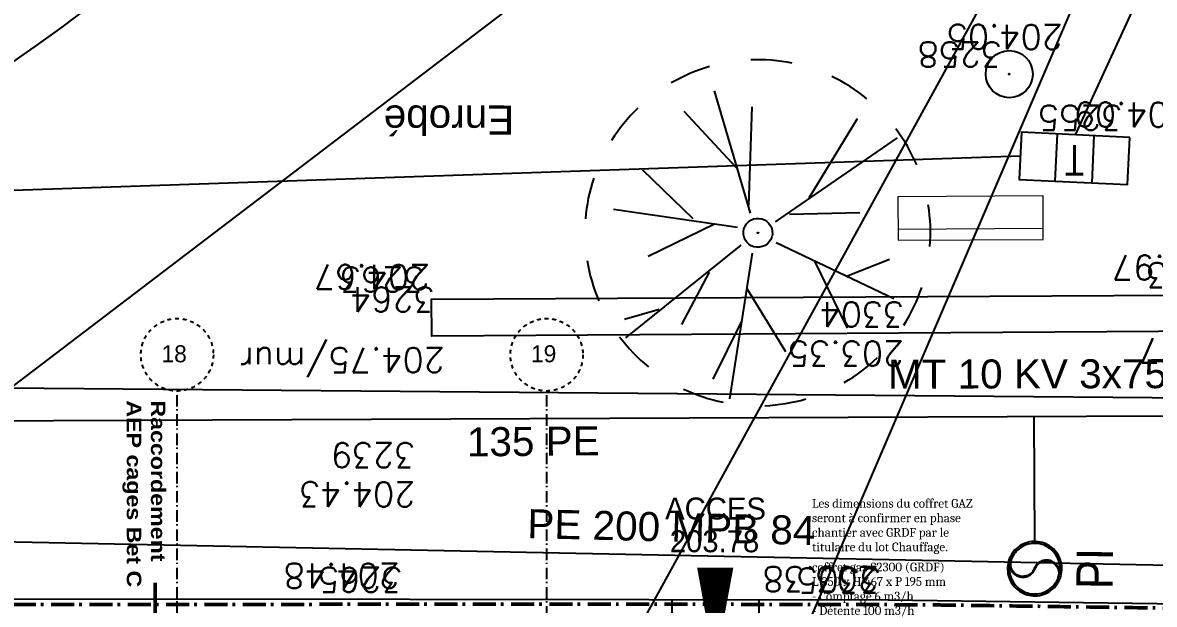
# Model space of a CAD drawing. Extents: x -594 to 29166, y -5797 to 14313.
# Drawn here: x 11227 to 12789, y 5526 to 6328 of the extents above; entities that cross this region are included whole.
import ezdxf
from ezdxf.enums import TextEntityAlignment as Align
from ezdxf.lldxf.tags import DXFTag

# ---------------------------------------------------------------- set-up
doc = ezdxf.new("R2010")
doc.units = 0
for name, pattern in [('prlm_ef', [0.165, 0.1, -0.065]), ('Style de ligne -15', [2.08328, 1.25, -0.41656, 0.13886, -0.27786]), ('Style de ligne -6', [1.04164, 0.625, -0.20828, 0.06943, -0.13893]), ('VW-01', [0.41656, 0.20828, -0.20828])]:
    doc.linetypes.add(name, pattern=pattern)
doc.layers.get('0').update_dxf_attribs({"color": 252})
for name, color, linetype in [('A SITE', 252, 'Continuous'), ('AEP_SSL', 252, 'Continuous'), ('B Général', 252, 'Continuous'), ('CAB_SSL', 252, 'Continuous'), ('EDF_SSL', 252, 'Texte-Electricite'), ('Fond topo - AFF', 252, 'Continuous'), ('Fond topo - CLO_MUR', 252, 'Continuous'), ('Fond topo - PTT', 252, 'Continuous'), ('Fond topo - PTT_TXT', 252, 'Continuous'), ('Fond topo - VEG', 252, 'Continuous'), ('Fond topo - VOI_TXT', 252, 'Continuous'), ('Fond topo - Z_500', 252, 'Continuous'), ('GAZ_SSL', 252, 'Texte-GAZ'), ('prlm-GAZ', 20, 'Continuous'), ('prlm-MOD', 64, 'Continuous'), ('prlm-MOD-PB', 123, 'Continuous'), ('prlm-VRD', 252, 'Continuous'), ('SA - AEP-réso', 252, 'Continuous'), ('SA - bât A-B', 252, 'Continuous'), ('SA - EP-réso', 252, 'EP'), ('SA - EU-réso', 252, 'EU'), ('TELECOM_SSL', 252, 'Texte-Telecom')]:
    doc.layers.add(name, color=color, linetype=linetype)
for name, color, linetype, lineweight in [('Fond topo - MOB', 252, 'Continuous', 20), ('Fond topo - P', 252, 'Continuous', 50), ('Fond topo - VOI', 252, 'Continuous', 25)]:
    doc.layers.add(name, color=color, linetype=linetype, lineweight=lineweight)
for name, color, linetype, plot in [('Fond topo - N', 252, 'Continuous', False), ('Fond topo - NCACHE', 252, 'Continuous', False), ('Fond topo - ZCACHE', 252, 'Continuous', False)]:
    doc.layers.add(name, color=color, linetype=linetype, plot=plot)
doc.styles.add('2000_ARIAL', font='arial.ttf', dxfattribs={"height": 0.4})
doc.styles.add('Arial', font='arial.ttf')
doc.styles.add('Eurostile', font='')
doc.styles.add('Lignes', font='arial.ttf', dxfattribs={"height": 0.35})
doc.styles.add('LignesA', font='arial.ttf', dxfattribs={"height": 0.35})
doc.styles.add('prlm-heavy', font='ariblk.ttf', dxfattribs={"height": 18})
doc.styles.add('prlm-mod', font='cambriaz.ttf', dxfattribs={"height": 18})
doc.styles.add('SIMPLEX', font='simplex_.ttf', dxfattribs={"height": 1.25})
doc.styles.add('Tronçons', font='arial.ttf', dxfattribs={"height": 0.25})
doc.styles.get('Eurostile').set_extended_font_data('Eurostile')
tags = doc.linetypes.add('EP', pattern='A,5,-0.25,["EP",Lignes,S=1,R=0,X=0,Y=-0.18],-1.25', length=6.5).pattern_tags.tags
tags[15:16] = [DXFTag(74, 4), DXFTag(75, 0), DXFTag(340, '0'), DXFTag(46, 0.0), DXFTag(50, 0.0), DXFTag(44, 0.0), DXFTag(45, 0.0)]
tags[4:5] = [DXFTag(74, 4), DXFTag(75, 0), DXFTag(340, '0'), DXFTag(46, 0.0), DXFTag(50, 0.0), DXFTag(44, 0.0), DXFTag(45, 0.0)]
tags = doc.linetypes.add('EU', pattern='A,5,-0.25,["EU",Lignes,S=1,R=0,X=0,Y=-0.18],-1.25', length=6.5).pattern_tags.tags
tags[15:16] = [DXFTag(74, 4), DXFTag(75, 0), DXFTag(340, '0'), DXFTag(46, 0.0), DXFTag(50, 0.0), DXFTag(44, 0.0), DXFTag(45, 0.0)]
tags[4:5] = [DXFTag(74, 4), DXFTag(75, 0), DXFTag(340, '0'), DXFTag(46, 0.0), DXFTag(50, 0.0), DXFTag(44, 0.0), DXFTag(45, 0.0)]
tags = doc.linetypes.add('Texte-Electricite', pattern='A,5,-0.25,["ELEC",Lignes,S=1,R=0,X=0,Y=-0.18],-1.25', length=6.5).pattern_tags.tags
tags[15:16] = [DXFTag(74, 4), DXFTag(75, 0), DXFTag(340, '0'), DXFTag(46, 0.0), DXFTag(50, 0.0), DXFTag(44, 0.0), DXFTag(45, 0.0)]
tags[4:5] = [DXFTag(74, 4), DXFTag(75, 0), DXFTag(340, '0'), DXFTag(46, 0.0), DXFTag(50, 0.0), DXFTag(44, 0.0), DXFTag(45, 0.0)]
tags = doc.linetypes.add('Texte-GAZ', pattern='A,5,-0.25,["GAZ",Lignes,S=1,R=0,X=0,Y=-0.18],-1.25', length=6.5).pattern_tags.tags
tags[15:16] = [DXFTag(74, 4), DXFTag(75, 0), DXFTag(340, '0'), DXFTag(46, 0.0), DXFTag(50, 0.0), DXFTag(44, 0.0), DXFTag(45, 0.0)]
tags[4:5] = [DXFTag(74, 4), DXFTag(75, 0), DXFTag(340, '0'), DXFTag(46, 0.0), DXFTag(50, 0.0), DXFTag(44, 0.0), DXFTag(45, 0.0)]
tags = doc.linetypes.add('Texte-MT', pattern='A,5,-0.25,["MT",Lignes,S=1,R=0,X=0,Y=-0.18],-1.25', length=6.5).pattern_tags.tags
tags[15:16] = [DXFTag(74, 4), DXFTag(75, 0), DXFTag(340, '0'), DXFTag(46, 0.0), DXFTag(50, 0.0), DXFTag(44, 0.0), DXFTag(45, 0.0)]
tags[4:5] = [DXFTag(74, 4), DXFTag(75, 0), DXFTag(340, '0'), DXFTag(46, 0.0), DXFTag(50, 0.0), DXFTag(44, 0.0), DXFTag(45, 0.0)]
tags = doc.linetypes.add('Texte-Telecom', pattern='A,5,-0.25,["TEL",Lignes,S=1,R=0,X=0,Y=-0.18],-1.25', length=6.5).pattern_tags.tags
tags[15:16] = [DXFTag(74, 4), DXFTag(75, 0), DXFTag(340, '0'), DXFTag(46, 0.0), DXFTag(50, 0.0), DXFTag(44, 0.0), DXFTag(45, 0.0)]
tags[4:5] = [DXFTag(74, 4), DXFTag(75, 0), DXFTag(340, '0'), DXFTag(46, 0.0), DXFTag(50, 0.0), DXFTag(44, 0.0), DXFTag(45, 0.0)]
tags = doc.linetypes.add('Texte-TelecomA', pattern='A,5,-0.25,["TEL",LignesA,S=1,R=0,X=0,Y=-0.18],-1.25', length=6.5).pattern_tags.tags
tags[15:16] = [DXFTag(74, 4), DXFTag(75, 0), DXFTag(340, '0'), DXFTag(46, 0.0), DXFTag(50, 0.0), DXFTag(44, 0.0), DXFTag(45, 0.0)]
tags[4:5] = [DXFTag(74, 4), DXFTag(75, 0), DXFTag(340, '0'), DXFTag(46, 0.0), DXFTag(50, 0.0), DXFTag(44, 0.0), DXFTag(45, 0.0)]

# ---------------------------------------------------------------- blocks, each defined once
blk = doc.blocks.new('xi.s2300')
at = {"layer": 'prlm-MOD'}
blk.add_hatch(color=256, dxfattribs=at).paths.add_polyline_path([(17.5, 2.7), (27.5, 2.7), (27.5, -16.8), (27.5, -26.8), (-27.5, -26.8), (-27.5, -26.8), (-27.5, 2.7), (-17.5, 2.7), (-17.5, -16.8), (17.5, -16.8)])
at = {"layer": 'prlm-GAZ', "color": 20}
blk.add_lwpolyline([(-17.5, 2.7), (17.5, 2.7), (17.5, -16.8), (-17.5, -16.8), (-17.5, 0), (-17.5, 2.7), (-17.5, 0), (17.5, 0), (-17.5, -16.8), (17.5, -16.8), (-17.5, 0)], dxfattribs=at)
at = {"layer": 'prlm-MOD'}
blk.add_lwpolyline([(17.5, 2.7), (27.5, 2.7), (27.5, -16.8), (27.5, -26.8), (-27.5, -26.8), (-27.5, -26.8), (-27.5, 2.7), (-17.5, 2.7), (-17.5, -16.8), (17.5, -16.8)], close=True, dxfattribs=at)
blk.add_lwpolyline([(0, -26.8), (37, -71.9), (231, -71.9)], dxfattribs=at)
at = {"layer": 'prlm-GAZ', "color": 20, "insert": (-99.2, 97.7), "char_height": 12, "width": 268.295, "attachment_point": 1, "style": 'prlm-mod'}
blk.add_mtext('coffret gaz S2300 (GRDF)\\PL 350 x H 467 x P 195 mm\\P- Comptage 6 m3/h\\P- Détente 100 m3/h', dxfattribs=at)
at = {"layer": 'prlm-MOD', "char_height": 12, "width": 240.619, "attachment_point": 1, "style": 'prlm-mod'}
for s, insert in [('Les dimensions du coffret GAZ seront à confirmer en phase chantier avec GRDF par le titulaire du lot Chauffage.', (-99.2, 185.5)), ('Prévoir muret maçonné', (40.2, -52.9))]:
    blk.add_mtext(s, dxfattribs=dict(at, insert=insert))
blk = doc.blocks.new('A 90.Station de pompage')
at = {"linetype": 'ByBlock', "flags": 128}
blk.add_lwpolyline([(0.249, -0.02), (0.25, 0), (0.249, 0.02), (0.247, 0.039), (0.243, 0.058), (0.238, 0.077), (0.231, 0.096), (0.223, 0.113), (0.213, 0.131), (0.202, 0.147), (0.19, 0.162), (0.177, 0.177), (0.162, 0.19), (0.147, 0.202), (0.131, 0.213), (0.113, 0.223), (0.096, 0.231), (0.077, 0.238), (0.058, 0.243), (0.039, 0.247), (0.02, 0.249), (0, 0.25), (-0.02, 0.249), (-0.039, 0.247), (-0.058, 0.243), (-0.077, 0.238), (-0.096, 0.231), (-0.113, 0.223), (-0.131, 0.213), (-0.147, 0.202), (-0.162, 0.19), (-0.177, 0.177), (-0.19, 0.162), (-0.202, 0.147), (-0.213, 0.131), (-0.223, 0.113), (-0.231, 0.096), (-0.238, 0.077), (-0.243, 0.058), (-0.247, 0.039), (-0.249, 0.02), (-0.25, 0), (-0.249, -0.02), (-0.247, -0.039), (-0.243, -0.058), (-0.238, -0.077), (-0.231, -0.096), (-0.223, -0.113), (-0.213, -0.131), (-0.202, -0.147), (-0.19, -0.162), (-0.177, -0.177), (-0.162, -0.19), (-0.147, -0.202), (-0.131, -0.213), (-0.113, -0.223), (-0.096, -0.231), (-0.077, -0.238), (-0.058, -0.243), (-0.039, -0.247), (-0.02, -0.249), (0, -0.25), (0.02, -0.249), (0.039, -0.247), (0.058, -0.243), (0.077, -0.238), (0.096, -0.231), (0.113, -0.223), (0.131, -0.213), (0.147, -0.202), (0.162, -0.19), (0.177, -0.177), (0.19, -0.162), (0.202, -0.147), (0.213, -0.131), (0.223, -0.113), (0.231, -0.096), (0.238, -0.077), (0.243, -0.058), (0.247, -0.039)], close=True, dxfattribs=at)
for points in [[(0.229, 0.042), (0.226, 0.054), (0.221, 0.072), (0.215, 0.089), (0.207, 0.106), (0.198, 0.121), (0.188, 0.137), (0.177, 0.151), (0.164, 0.164), (0.151, 0.177), (0.137, 0.188), (0.121, 0.198), (0.106, 0.207), (0.089, 0.215), (0.072, 0.221), (0.054, 0.226), (0.036, 0.23), (0.018, 0.232), (0, 0.233), (-0.018, 0.232), (-0.036, 0.23), (-0.054, 0.226), (-0.072, 0.221), (-0.089, 0.215), (-0.106, 0.207), (-0.121, 0.198), (-0.137, 0.188), (-0.151, 0.177), (-0.164, 0.164), (-0.177, 0.151), (-0.188, 0.137), (-0.198, 0.121), (-0.207, 0.106), (-0.215, 0.089), (-0.221, 0.072), (-0.226, 0.054), (-0.23, 0.036), (-0.232, 0.018), (-0.233, 0), (-0.232, -0.018), (-0.23, -0.036), (-0.226, -0.054), (-0.221, -0.072), (-0.215, -0.089), (-0.207, -0.106), (-0.198, -0.121), (-0.188, -0.137), (-0.177, -0.151), (-0.164, -0.164), (-0.151, -0.177), (-0.137, -0.188), (-0.121, -0.198), (-0.106, -0.207), (-0.089, -0.215), (-0.072, -0.221), (-0.054, -0.226), (-0.036, -0.23), (-0.018, -0.232), (0, -0.233), (0.018, -0.232), (0.036, -0.23), (0.054, -0.226), (0.072, -0.221), (0.089, -0.215), (0.106, -0.207), (0.121, -0.198), (0.137, -0.188), (0.151, -0.177), (0.164, -0.164), (0.177, -0.151), (0.188, -0.137), (0.198, -0.121), (0.207, -0.106), (0.215, -0.089), (0.221, -0.072), (0.226, -0.054), (0.23, -0.036), (0.232, -0.018)], [(0.229, 0.042), (0.227, 0.046), (0.223, 0.054), (0.218, 0.063), (0.213, 0.07), (0.207, 0.078), (0.201, 0.085), (0.194, 0.091), (0.187, 0.097), (0.179, 0.102), (0.171, 0.107), (0.162, 0.111), (0.153, 0.114), (0.144, 0.117), (0.135, 0.118), (0.126, 0.12), (0.116, 0.12), (0.107, 0.12), (0.098, 0.118), (0.088, 0.117), (0.079, 0.114), (0.07, 0.111), (0.062, 0.107), (0.054, 0.102), (0.046, 0.097), (0.038, 0.091), (0.031, 0.085), (0.025, 0.078), (0.019, 0.07), (0.014, 0.063), (0.009, 0.054), (0.005, 0.046), (0.002, 0.037), (0, 0.028), (-0.002, 0.019), (-0.003, 0.009), (-0.004, 0), (-0.004, -0.009), (-0.005, -0.018), (-0.007, -0.026), (-0.009, -0.035), (-0.012, -0.043), (-0.016, -0.051), (-0.02, -0.059), (-0.025, -0.066), (-0.031, -0.073), (-0.037, -0.08), (-0.043, -0.086), (-0.05, -0.091), (-0.057, -0.096), (-0.065, -0.1), (-0.073, -0.104), (-0.081, -0.107), (-0.09, -0.11), (-0.099, -0.111), (-0.107, -0.112), (-0.116, -0.113), (-0.125, -0.112), (-0.134, -0.111), (-0.143, -0.11), (-0.151, -0.107), (-0.159, -0.104), (-0.167, -0.1), (-0.175, -0.096), (-0.182, -0.091), (-0.189, -0.086), (-0.196, -0.08), (-0.202, -0.073), (-0.207, -0.066), (-0.212, -0.059), (-0.217, -0.051), (-0.22, -0.043), (-0.223, -0.035), (-0.226, -0.026), (-0.228, -0.018), (-0.229, -0.009), (-0.229, 0), (-0.232, 0.018)], [(-0.229, -0.041), (-0.227, -0.046), (-0.223, -0.054), (-0.218, -0.063), (-0.213, -0.07), (-0.207, -0.078), (-0.201, -0.085), (-0.194, -0.091), (-0.187, -0.097), (-0.179, -0.102), (-0.171, -0.107), (-0.162, -0.111), (-0.153, -0.114), (-0.144, -0.116), (-0.135, -0.118), (-0.126, -0.119), (-0.116, -0.12), (-0.107, -0.119), (-0.098, -0.118), (-0.088, -0.116), (-0.079, -0.114), (-0.07, -0.111), (-0.062, -0.107), (-0.054, -0.102), (-0.046, -0.097), (-0.038, -0.091), (-0.032, -0.085), (-0.025, -0.078), (-0.019, -0.07), (-0.014, -0.063), (-0.01, -0.054), (-0.006, -0.046), (-0.002, -0.037), (0, -0.028), (0.002, -0.019), (0.003, -0.009), (0.003, 0), (0.004, 0.009), (0.005, 0.018), (0.007, 0.026), (0.009, 0.035), (0.012, 0.043), (0.016, 0.051), (0.02, 0.059), (0.025, 0.066), (0.031, 0.073), (0.037, 0.08), (0.043, 0.086), (0.05, 0.091), (0.057, 0.096), (0.065, 0.1), (0.073, 0.104), (0.081, 0.107), (0.09, 0.11), (0.099, 0.111), (0.107, 0.112), (0.116, 0.113), (0.125, 0.112), (0.134, 0.111), (0.143, 0.11), (0.151, 0.107), (0.159, 0.104), (0.167, 0.1), (0.175, 0.096), (0.183, 0.091), (0.19, 0.086), (0.196, 0.08), (0.202, 0.073), (0.207, 0.066), (0.212, 0.059), (0.217, 0.051), (0.22, 0.043), (0.224, 0.035), (0.226, 0.026), (0.228, 0.018), (0.229, 0.009), (0.229, 0), (0.232, -0.018)]]:
    blk.add_lwpolyline(points, dxfattribs=at)
blk = doc.blocks.new('A 90.AFF05')
at = {"ltscale": 2}
for radius in [0.5, 0.01]:
    blk.add_circle((0, 0), radius, dxfattribs=at)
blk = doc.blocks.new('A 90.MOB08')
at = {"ltscale": 2, "flags": 128}
blk.add_lwpolyline([(-0.5, -0.5), (0.5, -0.5), (0.5, 0.5), (-0.5, 0.5)], close=True, dxfattribs=at)
blk.add_lwpolyline([(-0.5, 0.25), (0.5, 0.25)], dxfattribs=at)
blk = doc.blocks.new('A 90.PTOPO')
at = {"layer": 'Fond topo - NCACHE', "style": 'SIMPLEX'}
blk.add_attdef('MAT', text='', height=0.34, dxfattribs=at).set_placement((0.1, -0.1), align=Align.TOP_LEFT)
at = {"layer": 'Fond topo - ZCACHE', "style": 'SIMPLEX'}
blk.add_attdef('ALT', (0.1, 0.1), '', height=0.34, dxfattribs=at)
blk = doc.blocks.new('A 90.PTT06')
at = {"ltscale": 2}
for p, q in [((-0.17, -0.5), (-0.17, 0.5)), ((0.17, -0.5), (0.17, 0.5))]:
    blk.add_line(p, q, dxfattribs=at)
at = {"ltscale": 2, "flags": 128}
blk.add_lwpolyline([(-0.5, -0.5), (0.5, -0.5), (0.5, 0.5), (-0.5, 0.5)], close=True, dxfattribs=at)
blk = doc.blocks.new('A 90.PTT99')
at = {"style": 'SIMPLEX'}
blk.add_text('T', height=0.4, dxfattribs=at).set_placement((0, 0), align=Align.MIDDLE_CENTER)
blk = doc.blocks.new('A 90.VEG14')
at = {"ltscale": 2, "flags": 128}
for points in [[(0.5, 0, -1), (-0.5, 0, -1)], [(0.016, 0, -1), (-0.016, 0, -1)]]:
    blk.add_lwpolyline(points, format="xyb", close=True, dxfattribs=at)
blk = doc.blocks.new('A 90.VEG12')
at = {"ltscale": 2}
for p, q in [((0.0182, 0.0574), (0.1004, 0.4729)), ((0.0575, 0.2534), (0.1455, 0.4147)), ((0.0379, 0.1585), (-0.0659, 0.3441)), ((-0.1588, 0.086), (-0.246, 0.2846)), ((0.0498, 0.0338), (0.3916, 0.2859)), ((0.1439, 0.1075), (0.23, 0.254)), ((0.2917, 0.2086), (0.3924, 0.2333)), ((-0.0523, 0.0298), (-0.3836, 0.2046)), ((-0.25, 0.1351), (-0.3756, 0.0911)), ((0.1229, -0.0299), (0.3172, 0.0554)), ((-0.0527, -0.0292), (-0.4124, -0.2566)), ((0.0576, -0.0177), (0.4119, -0.0841)), ((-0.0936, -0.0498), (-0.2956, -0.0465)), ((0.0183, -0.0574), (0.1076, -0.4128)), ((0.1841, -0.0476), (0.3231, -0.1928)), ((-0.1518, -0.0948), (-0.3, -0.3159)), ((0.0226, -0.0796), (0.0016, -0.3618)), ((0.0537, -0.1885), (0.1973, -0.3567))]:
    blk.add_line(p, q, dxfattribs=at)
for start, end in [(90, 103.8462), (62.3077, 76.1538), (117.6923, 131.5385), (34.6154, 48.4615), (145.3846, 159.2308), (6.9231, 20.7692), (173.0769, 186.9231), (339.2308, 353.0769), (200.7692, 214.6154), (311.5385, 325.3846), (228.4615, 242.3077), (283.8462, 297.6923), (256.1538, 270)]:
    blk.add_arc((0, 0), 0.497, start, end, dxfattribs=at)
blk = doc.blocks.new('A$C380262B1')
at = {"layer": 'AEP_SSL', "ltscale": 100, "elevation": 0, "flags": 128}
blk.add_lwpolyline([(-4657.5, 2524.1), (-4321.2, 2506.5), (2406.9, 2512.5), (5039.5, 2523.5), (5735.8, 4713.1), (6159.1, 4860), (8218.2, 5503.9), (11299.4, 6487.7), (12284.4, 6868.6), (12195.4, 7437.5), (11556.7, 8377.6)], dxfattribs=at)
at = {"layer": 'CAB_SSL', "elevation": 0, "flags": 128}
blk.add_lwpolyline([(-5284.6, 3150.4), (-3314.6, 2281.5), (-287.4, 2294.5), (2769.7, 2297.5), (5367.1, 4273.8)], dxfattribs=at)
at = {"layer": 'EDF_SSL', "linetype": 'Texte-MT', "ltscale": 100, "elevation": 0, "flags": 128}
blk.add_lwpolyline([(-6254.2, -3469.9), (-4383.6, 2841.7), (-4298.6, 2988.9), (-3696.5, 3195.5), (-3294.7, 2842.6), (-2780.7, 2697.1), (-228.4, 2738.3), (1380.9, 2771.3), (2067.4, 2949.6), (2724.8, 2563.9), (4964.4, 2545.2), (5603.4, 4115.9), (5715.5, 4351.5), (6074.7, 4471.1), (6547.8, 4750.3), (7756.2, 5121)], dxfattribs=at)
at = {"layer": 'Fond topo - CLO_MUR', "ltscale": 2, "flags": 128}
for points in [[(4843.4, 2639.2), (3697.1, 2632.1), (3696.8, 2683.1), (4809.4, 2689.2)], [(288.6, 2226.6), (2016.6, 2228.9), (2571.5, 2230.4), (3310.9, 2226.7), (4171.4, 2222.9), (4913, 2212.5), (5100.9, 2209.8), (5147.4, 2341.9), (5106, 2362.4), (5070.6, 2263.4), (5068.6, 2257.8), (4327, 2268.2), (3666.7, 2269.1), (2431.1, 2269.9), (1315, 2267), (540.6, 2269.5), (2.7, 2270.4)]]:
    blk.add_lwpolyline(points, dxfattribs=at)
at = {"layer": 'Fond topo - VOI', "ltscale": 2, "flags": 128}
blk.add_lwpolyline([(3964.9, 3743), (3955.1, 3735.6), (3554.4, 3361.1, -0.093477), (2270, 2555, -0.022159), (1833.6, 2405.6, -0.012183), (1315, 2267)], format="xyb", dxfattribs=at)
at = {"layer": 'GAZ_SSL', "linetype": 'Texte-GAZ', "ltscale": 100, "elevation": 0, "flags": 128}
blk.add_lwpolyline([(-5152.7, 2364.1), (2667.5, 2357.7), (4919.7, 2312), (4981.8, 2316.6), (5207, 2843.6), (5728.5, 4507.7), (6339.1, 4692.4), (6432.2, 4848.2), (10857.2, 6251), (11031.2, 6212.3), (11941.1, 6493.7), (12510.7, 6660.8), (12700.2, 6574), (12863.2, 5583.5), (13335, 3411.6), (13791.1, 3267.4), (13865.7, 2980.9), (14636, 3165.2), (15406, 3172.4)], dxfattribs=at)
at = {"layer": 'SA - AEP-réso', "elevation": 0, "flags": 128}
blk.add_lwpolyline([(4529.4, 2349.4), (4528.4, 2521.4)], dxfattribs=at)
at = {"layer": 'SA - bât A-B', "elevation": 0, "flags": 128}
blk.add_lwpolyline([(4088.3, 2312.9, 50, 0, 0), (4088, 2176.6, 0, 0, 0)], format="xyseb", dxfattribs=at)
for points in [[(4028.9, 2223.8), (4029, 2268.4)], [(4149, 2223.2), (4149, 2268.2)]]:
    blk.add_lwpolyline(points, dxfattribs=at)
at = {"layer": 'SA - EP-réso', "ltscale": 75, "elevation": 0, "flags": 128}
blk.add_lwpolyline([(3971.4, 2207.9), (5022.5, 4120.4)], dxfattribs=at)
at = {"layer": 'SA - EU-réso', "ltscale": 75, "elevation": 0, "flags": 128}
blk.add_lwpolyline([(4204, 2206), (5024.9, 4119)], dxfattribs=at)
at = {"layer": 'TELECOM_SSL', "linetype": 'Texte-TelecomA', "elevation": 0, "flags": 128}
blk.add_lwpolyline([(4585.6, 2909.7), (5214.5, 4277)], dxfattribs=at)
at = {"layer": 'TELECOM_SSL', "linetype": 'Texte-TelecomA', "ltscale": 100, "elevation": 0, "flags": 128}
blk.add_lwpolyline([(-5184.8, 3351.6), (-201.1, 2720.3), (4509.4, 2880.7)], dxfattribs=at)
at = {"layer": 'Fond topo - AFF', "ltscale": 2, "xscale": 65, "yscale": 65, "zscale": 100, "rotation": 197.7368755850334}
blk.add_blockref('A 90.AFF05', (4494.1, 2993.4), dxfattribs=at)
at = {"layer": 'Fond topo - MOB', "ltscale": 2, "xscale": 200.3590430293469, "yscale": 60, "zscale": 100, "rotation": 180.3322035403082}
blk.add_blockref('A 90.MOB08', (4440.7, 2794.8), dxfattribs=at)
at = {"layer": 'Fond topo - P', "ltscale": 2}
ref = blk.add_blockref('A 90.PTOPO', (4494.1, 2993.4), dxfattribs=dict(at, xscale=100, yscale=100, zscale=100, rotation=179.9607580165254))
ref.add_attrib('MAT', '3258', dxfattribs={"layer": 'Fond topo - N', "color": 0, "ltscale": 2, "height": 34, "rotation": 179.9608, "style": 'SIMPLEX'}).set_placement((4484.2, 3003.4), align=Align.TOP_LEFT)
ref.add_attrib('ALT', '204.05', (4568.1, 3061.5), dxfattribs={"layer": 'Fond topo - Z_500', "color": 0, "ltscale": 2, "height": 34, "rotation": 179.9608, "style": 'SIMPLEX'})
ref = blk.add_blockref('A 90.PTOPO', (4660.3, 2906.2), dxfattribs=dict(at, xscale=100, yscale=100, zscale=100, rotation=179.9607580165254))
ref.add_attrib('MAT', '3255', dxfattribs={"layer": 'Fond topo - N', "color": 0, "ltscale": 2, "height": 34, "rotation": 179.9608, "style": 'SIMPLEX'}).set_placement((4650.3, 2916.2), align=Align.TOP_LEFT)
ref.add_attrib('ALT', '204.09', (4743.4, 2954.4), dxfattribs={"layer": 'Fond topo - Z_500', "color": 0, "ltscale": 2, "height": 34, "rotation": 179.9608, "style": 'SIMPLEX'})
ref = blk.add_blockref('A 90.PTOPO', (4809.4, 2689.2), dxfattribs=dict(at, xscale=100, yscale=100, zscale=100, rotation=179.9607580165254))
ref.add_attrib('MAT', '3303', dxfattribs={"layer": 'Fond topo - N', "color": 0, "ltscale": 2, "height": 34, "rotation": 179.9608, "style": 'SIMPLEX'}).set_placement((4799.4, 2699.2), align=Align.TOP_LEFT)
ref.add_attrib('ALT', '203.97', (4796.2, 2743.6), dxfattribs={"layer": 'Fond topo - Z_500', "color": 0, "ltscale": 2, "height": 34, "rotation": 179.9608, "style": 'SIMPLEX'})
ref = blk.add_blockref('A 90.PTOPO', (3696.8, 2683.1), dxfattribs=dict(at, xscale=100, yscale=100, zscale=100, rotation=179.9607580165254))
ref.add_attrib('MAT', '3263', dxfattribs={"layer": 'Fond topo - N', "color": 0, "ltscale": 2, "height": 34, "rotation": 179.9608, "style": 'SIMPLEX'}).set_placement((3686.8, 2693.1), align=Align.TOP_LEFT)
ref.add_attrib('ALT', '204.67', (3694.9, 2730.6), dxfattribs={"layer": 'Fond topo - Z_500', "color": 0, "ltscale": 2, "height": 34, "rotation": 179.9608, "style": 'SIMPLEX'})
ref = blk.add_blockref('A 90.PTOPO', (3711.1, 2655.6), dxfattribs=dict(at, xscale=100, yscale=100, zscale=100, rotation=179.9607580165254))
ref.add_attrib('MAT', '3264', dxfattribs={"layer": 'Fond topo - N', "color": 0, "ltscale": 2, "height": 34, "rotation": 179.9608, "style": 'SIMPLEX'}).set_placement((3701.1, 2665.6), align=Align.TOP_LEFT)
ref.add_attrib('ALT', '204.75/mur', (3715.2, 2616), dxfattribs={"layer": 'Fond topo - Z_500', "color": 0, "ltscale": 2, "height": 34, "rotation": 179.9608, "style": 'SIMPLEX'})
ref = blk.add_blockref('A 90.PTOPO', (4359, 2635), dxfattribs=dict(at, xscale=100, yscale=100, zscale=100, rotation=179.9607580165254))
ref.add_attrib('MAT', '3304', dxfattribs={"layer": 'Fond topo - N', "color": 0, "ltscale": 2, "height": 34, "rotation": 179.9608, "style": 'SIMPLEX'}).set_placement((4349, 2645), align=Align.TOP_LEFT)
ref.add_attrib('ALT', '203.35', (4349, 2625), dxfattribs={"layer": 'Fond topo - Z_500', "color": 0, "ltscale": 2, "height": 34, "rotation": 179.9608, "style": 'SIMPLEX'})
ref = blk.add_blockref('A 90.PTOPO', (4843.4, 2639.2), dxfattribs=dict(at, xscale=100, yscale=100, zscale=100, rotation=179.9607580165254))
ref.add_attrib('MAT', '3306', dxfattribs={"layer": 'Fond topo - N', "color": 0, "ltscale": 2, "height": 34, "rotation": 179.9608, "style": 'SIMPLEX'}).set_placement((4833.4, 2649.2), align=Align.TOP_LEFT)
ref.add_attrib('ALT', '202.77', (4833.4, 2629.2), dxfattribs={"layer": 'Fond topo - Z_500', "color": 0, "ltscale": 2, "height": 34, "rotation": 179.9608, "style": 'SIMPLEX'})
ref = blk.add_blockref('A 90.PTOPO', (3684.4, 2440.9), dxfattribs=dict(at, xscale=100, yscale=100, zscale=100, rotation=179.9607580165254))
ref.add_attrib('MAT', '3239', dxfattribs={"layer": 'Fond topo - N', "color": 0, "ltscale": 2, "height": 34, "rotation": 179.9608, "style": 'SIMPLEX'}).set_placement((3674.4, 2450.9), align=Align.TOP_LEFT)
ref.add_attrib('ALT', '204.43', (3674.4, 2430.9), dxfattribs={"layer": 'Fond topo - Z_500', "color": 0, "ltscale": 2, "height": 34, "rotation": 179.9608, "style": 'SIMPLEX'})
ref = blk.add_blockref('A 90.PTOPO', (3666.7, 2269.1), dxfattribs=dict(at, xscale=100, yscale=100, zscale=100, rotation=179.9607580165254))
ref.add_attrib('MAT', '3265', dxfattribs={"layer": 'Fond topo - N', "color": 0, "ltscale": 2, "height": 34, "rotation": 179.9608, "style": 'SIMPLEX'}).set_placement((3656.7, 2279.1), align=Align.TOP_LEFT)
ref.add_attrib('ALT', '204.48', (3652.9, 2318.7), dxfattribs={"layer": 'Fond topo - Z_500', "color": 0, "ltscale": 2, "height": 34, "rotation": 179.9608, "style": 'SIMPLEX'})
ref = blk.add_blockref('A 90.PTOPO', (4327, 2268.2), dxfattribs=dict(at, xscale=100, yscale=100, zscale=100, rotation=179.9607580165254))
ref.add_attrib('MAT', '3305', dxfattribs={"layer": 'Fond topo - N', "color": 0, "ltscale": 2, "height": 34, "rotation": 179.9608, "style": 'SIMPLEX'}).set_placement((4317, 2278.2), align=Align.TOP_LEFT)
ref.add_attrib('ALT', '203.38', (4314, 2314.1), dxfattribs={"layer": 'Fond topo - Z_500', "color": 0, "ltscale": 2, "height": 34, "rotation": 179.9608, "style": 'SIMPLEX'})
at = {"layer": 'Fond topo - PTT', "ltscale": 2, "xscale": 149.5877584032302, "yscale": 65, "zscale": 100, "rotation": 177.3371552827831}
blk.add_blockref('A 90.PTT06', (4584.1, 2877.2), dxfattribs=at)
at = {"layer": 'Fond topo - PTT_TXT', "ltscale": 2, "xscale": 100, "yscale": 100, "zscale": 100, "rotation": 179.9607580165454}
blk.add_blockref('A 90.PTT99', (4584.3, 2875.3), dxfattribs=at)
at = {"layer": 'Fond topo - VEG', "ltscale": 2, "zscale": 100}
for name, p, xscale, yscale, rotation in [('A 90.VEG12', (4146.9, 2774.6), 479.9999999999998, 479.9999999999998, 182.3278434684567), ('A 90.VEG14', (4147.2, 2774.6), 40.00000000000001, 40.00000000000001, 197.7368755850334)]:
    blk.add_blockref(name, p, dxfattribs=dict(at, xscale=xscale, yscale=yscale, rotation=rotation))
at = {"layer": 'SA - AEP-réso', "ltscale": 1.5, "xscale": 150, "yscale": 150, "zscale": 100, "rotation": 339.1715360744705}
blk.add_blockref('A 90.Station de pompage', (4529.2, 2311.5), dxfattribs=at)
at = {"layer": 'AEP_SSL', "style": 'Tronçons'}
blk.add_text('135 PE', height=40, rotation=0.5078, dxfattribs=at).set_placement((3745.7, 2466.2))
at = {"layer": 'EDF_SSL', "style": 'Tronçons'}
blk.add_text('MT 10 KV 3x75 Alu HS', height=40, rotation=0.1037, dxfattribs=at).set_placement((4326.7, 2559.7))
at = {"layer": 'Fond topo - VOI_TXT', "style": '2000_ARIAL'}
blk.add_text('Enrobé', height=40, rotation=179.9608, dxfattribs=at).set_placement((3810.9, 2950.1))
at = {"layer": 'GAZ_SSL', "style": 'Tronçons'}
blk.add_text('PE 200 MPB 84', height=40, rotation=358.5849, dxfattribs=at).set_placement((3828.6, 2353.7))
at = {"layer": 'SA - AEP-réso', "style": 'Arial', "width": 0.8575}
blk.add_text('PI', height=50, rotation=89.2788, dxfattribs=at).set_placement((4636.6, 2283))
at = {"layer": 'SA - bât A-B', "style": 'Arial', "width": 0.9545}
for s, p in [('ACCES', (4019.1, 2379.3)), ('203.78', (4025.5, 2334.2))]:
    blk.add_text(s, height=30.3, rotation=359.9604, dxfattribs=at).set_placement(p)

msp = doc.modelspace()

# ---------------------------------------------------------------- linework, layer by layer
at = {"layer": 'A SITE', "linetype": 'Style de ligne -15', "lineweight": 50, "ltscale": 25.4}
msp.add_open_spline([(4176.46, 5442.268), (4369.672, 5480.305), (4562.883, 5518.342), (4903.036, 5519.771), (5243.188, 5521.2), (5979.862, 5524.644), (6716.536, 5528.089), (7278.196, 5527.681), (7839.856, 5527.273), (8021.336, 5527.044), (8202.816, 5526.815), (8808.176, 5525.356), (9413.535, 5523.896), (10716.351, 5525.293), (12019.166, 5526.69), (12242.597, 5526.219), (12466.029, 5525.748), (12816.588, 5520.962), (13167.148, 5516.176), (13202.673, 5616.323), (13238.199, 5716.47), (13267.888, 5802.201), (13297.577, 5887.932), (13327.266, 5973.663), (13356.956, 6059.395), (13408.406, 6207.964), (13459.856, 6356.533), (13477.006, 6406.056), (13494.156, 6455.579), (13528.564, 6560.212), (13562.972, 6664.845), (13573.344, 6696.386), (13583.716, 6727.928), (13599.145, 6774.844), (13614.573, 6821.761), (13678.898, 7117.445), (13743.224, 7413.129), (13957.444, 7453.65), (14171.664, 7494.171), (14164.331, 7534.454), (14156.998, 7574.738), (14190.699, 7584.189), (14224.399, 7593.639), (14227.546, 7586.876), (14230.693, 7580.113), (14293.316, 7599.076), (14355.939, 7618.039), (14360.336, 7603.518), (14364.733, 7588.998), (14537.195, 7591.453), (14709.721, 7640.319), (14664.801, 7789.364), (14619.881, 7938.41), (15047.101, 8062.384), (15474.322, 8186.358), (15686.72, 8247.996), (15899.118, 8309.635), (15904.181, 8311.166), (15909.244, 8312.698), (15908.246, 8315.995), (15907.249, 8319.292), (17672.664, 8849.185), (19438.079, 9379.077), (19648.946, 9442.842), (19859.814, 9506.606), (20255.35, 9309.74), (20650.886, 9112.874), (20960.83, 8222.926), (21270.775, 7332.978), (21180.205, 7304.155), (21089.635, 7275.333), (21163.082, 7017.584), (21236.529, 6759.834), (21251.591, 6763.9), (21266.653, 6767.967), (21275.663, 6734.59), (21284.674, 6701.213), (21269.902, 6697.225), (21255.13, 6693.238), (21270.029, 6638.047), (21284.928, 6582.856), (21291.188, 6584.546), (21297.447, 6586.236), (21305.995, 6495.046), (21402.881, 6506.774), (21487.346, 6527.117), (21571.811, 6547.461), (21569.541, 6559.077), (21567.271, 6570.694), (21604.983, 6578.638), (21642.694, 6586.582), (21649.991, 6549.244), (21657.287, 6511.906), (21652.493, 6510.896), (21647.699, 6509.886), (21807.598, 5746.172), (21967.496, 4982.457), (21977.291, 4938.62), (21987.086, 4894.782), (22015.78, 4743.898), (22044.474, 4593.013), (22063.498, 4473.154), (22082.523, 4353.295), (22101.178, 4237.725), (22119.832, 4122.156), (22124.345, 4087.384), (22128.858, 4052.612), (22138.67, 3933.295), (22148.483, 3813.978), (22152.899, 3687.239), (22157.316, 3560.501), (22156.076, 3368.858), (22154.837, 3177.215), (22152.199, 3078.787), (22149.562, 2980.358), (22145.456, 2863.605), (22141.35, 2746.851), (22132.85, 2586.185), (22124.349, 2425.518), (22087.732, 1950.646), (22051.116, 1475.773), (21993.933, 847.273), (21936.75, 218.773), (21915.729, 183.154), (21894.709, 147.536), (21213.23, 141.566), (20531.75, 135.597), (20529.704, 160.058), (20527.657, 184.52), (20322.852, 176.691), (20118.047, 168.862), (19882.166, 159.845), (19646.285, 150.828), (19256.888, 145.182), (18867.491, 139.536), (18773.401, -158.054), (18679.311, -455.644), (18604.53, -1398.289), (18529.749, -2340.935), (18635.053, -2777.585), (18740.357, -3214.234), (18588.756, -3295.853), (18437.156, -3377.471), (18384.511, -3407.387), (18331.865, -3437.302), (18280.613, -3484.556), (18229.362, -3531.809), (18125.267, -3688.349), (18021.173, -3844.888), (17973.144, -3961.195), (17925.114, -4077.502), (17903.66, -4188.267), (17882.205, -4299.032), (17853.831, -4428.724), (17825.458, -4558.416), (17795.321, -4816.052), (17765.184, -5073.687), (17828.426, -5320.212), (17891.667, -5566.736), (16164.839, -5333.52), (14438.011, -5100.304), (14043.046, -5030.624), (13648.082, -4960.944), (13506.144, -4936.079), (13364.206, -4911.213), (13220.848, -4883.357), (13077.49, -4855.501), (12791.937, -4799.706), (12506.383, -4743.912), (12128.349, -4679.679), (11750.314, -4615.447), (11530.967, -4571.296), (11311.619, -4527.146), (10549.503, -4375.437), (9787.387, -4223.728), (9847.498, -3981.593), (9907.609, -3739.459), (9806.225, -3461.39), (9704.841, -3183.322), (9715.187, -3083.784), (9725.532, -2984.247), (9824.047, -2441.958), (9922.562, -1899.67), (9651.72, -1701.167), (9380.878, -1502.664), (9447.608, -1104.825), (9514.339, -706.985), (9834.998, -611.033), (10155.657, -515.081), (10247.114, 11.583), (10338.572, 538.246), (10143.199, 564.034), (9947.826, 589.823), (9948.48, 594.78), (9949.134, 599.737), (9614.75, 638.685), (9280.365, 677.634), (8737.859, 744.574), (8195.353, 811.514), (7103.907, 948.262), (6012.462, 1085.009), (5516.207, 1145.917), (5019.951, 1206.825), (4567.057, 1262.265), (4114.163, 1317.705), (4102.18, 1307.409), (4090.197, 1297.113), (3869.944, 1322.11), (3649.69, 1347.106), (3455.22, 1370.405), (3260.751, 1393.703), (3258.524, 1373.559), (3256.298, 1353.416), (2884.962, 1399.248), (2513.626, 1445.079), (2816.189, 2481.825), (3118.751, 3518.57), (3122.583, 3517.421), (3126.415, 3516.272), (3182.803, 3704.332), (3239.191, 3892.391), (3244.935, 3911.549), (3250.679, 3930.706), (3342.693, 4248.166), (3434.706, 4565.625), (3504.837, 4748.285), (3574.967, 4930.944), (3700.503, 5086.554), (3826.038, 5242.164), (4001.249, 5342.216), (4176.46, 5442.268)], degree=2, knots=[0, 0, 0, 1, 1, 2, 2, 3, 3, 4, 4, 5, 5, 6, 6, 7, 7, 8, 8, 9, 9, 10, 10, 11, 11, 12, 12, 13, 13, 14, 14, 15, 15, 16, 16, 17, 17, 18, 18, 19, 19, 20, 20, 21, 21, 22, 22, 23, 23, 24, 24, 25, 25, 26, 26, 27, 27, 28, 28, 29, 29, 30, 30, 31, 31, 32, 32, 33, 33, 34, 34, 35, 35, 36, 36, 37, 37, 38, 38, 39, 39, 40, 40, 41, 41, 42, 42, 43, 43, 44, 44, 45, 45, 46, 46, 47, 47, 48, 48, 49, 49, 50, 50, 51, 51, 52, 52, 53, 53, 54, 54, 55, 55, 56, 56, 57, 57, 58, 58, 59, 59, 60, 60, 61, 61, 62, 62, 63, 63, 64, 64, 65, 65, 66, 66, 67, 67, 68, 68, 69, 69, 70, 70, 71, 71, 72, 72, 73, 73, 74, 74, 75, 75, 76, 76, 77, 77, 78, 78, 79, 79, 80, 80, 81, 81, 82, 82, 83, 83, 84, 84, 85, 85, 86, 86, 87, 87, 88, 88, 89, 89, 90, 90, 91, 91, 92, 92, 93, 93, 94, 94, 95, 95, 96, 96, 97, 97, 98, 98, 99, 99, 100, 100, 101, 101, 102, 102, 103, 103, 104, 104, 105, 105, 106, 106, 107, 107, 108, 108, 109, 109, 110, 110, 111, 111, 112, 112, 113, 113, 114, 114, 115, 115, 115], dxfattribs=at)
at = {"layer": 'B Général', "linetype": 'Style de ligne -6', "ltscale": 25.4}
for p, q in [((11440.445, 3285.389), (11440.445, 5820.389)), ((11950.445, 3285.389), (11950.445, 5820.389))]:
    msp.add_line(p, q, dxfattribs=at)
at = {"layer": 'B Général', "linetype": 'VW-01', "ltscale": 25.4}
for centre in [(11440.445, 5870.389), (11950.445, 5870.389)]:
    msp.add_circle(centre, 50, dxfattribs=at)
at = {"layer": 'prlm-MOD-PB', "linetype": 'prlm_ef', "ltscale": 300, "const_width": 5, "flags": 128}
msp.add_lwpolyline([(11410.229, 5556.335), (11410.229, 5468.336)], dxfattribs=at)

# ---------------------------------------------------------------- block references
at = {"layer": 'prlm-MOD', "rotation": 0.002720319487715771}
msp.add_blockref('xi.s2300', (12415.865, 5486.056), dxfattribs=at)
at = {"layer": 'prlm-VRD'}
msp.add_blockref('A$C380262B1', (8094.783, 3263.943), dxfattribs=at)

# ---------------------------------------------------------------- texts
at = {"layer": 'B Général', "char_height": 23.4956, "attachment_point": 1, "line_spacing_factor": 0.895453, "style": 'Eurostile'}
for s, insert in [('18', (11418.793, 5883.478)), ('19', (11928.793, 5883.478))]:
    msp.add_mtext(s, dxfattribs=dict(at, insert=insert))
at = {"layer": 'prlm-MOD-PB', "linetype": 'prlm_ef', "ltscale": 300, "insert": (11424.322, 5807.493), "char_height": 20, "width": 289.12763, "attachment_point": 1, "rotation": 270, "style": 'prlm-heavy'}
msp.add_mtext('Raccordement AEP cages Bet C', dxfattribs=at)

doc.saveas('drawing.dxf')
